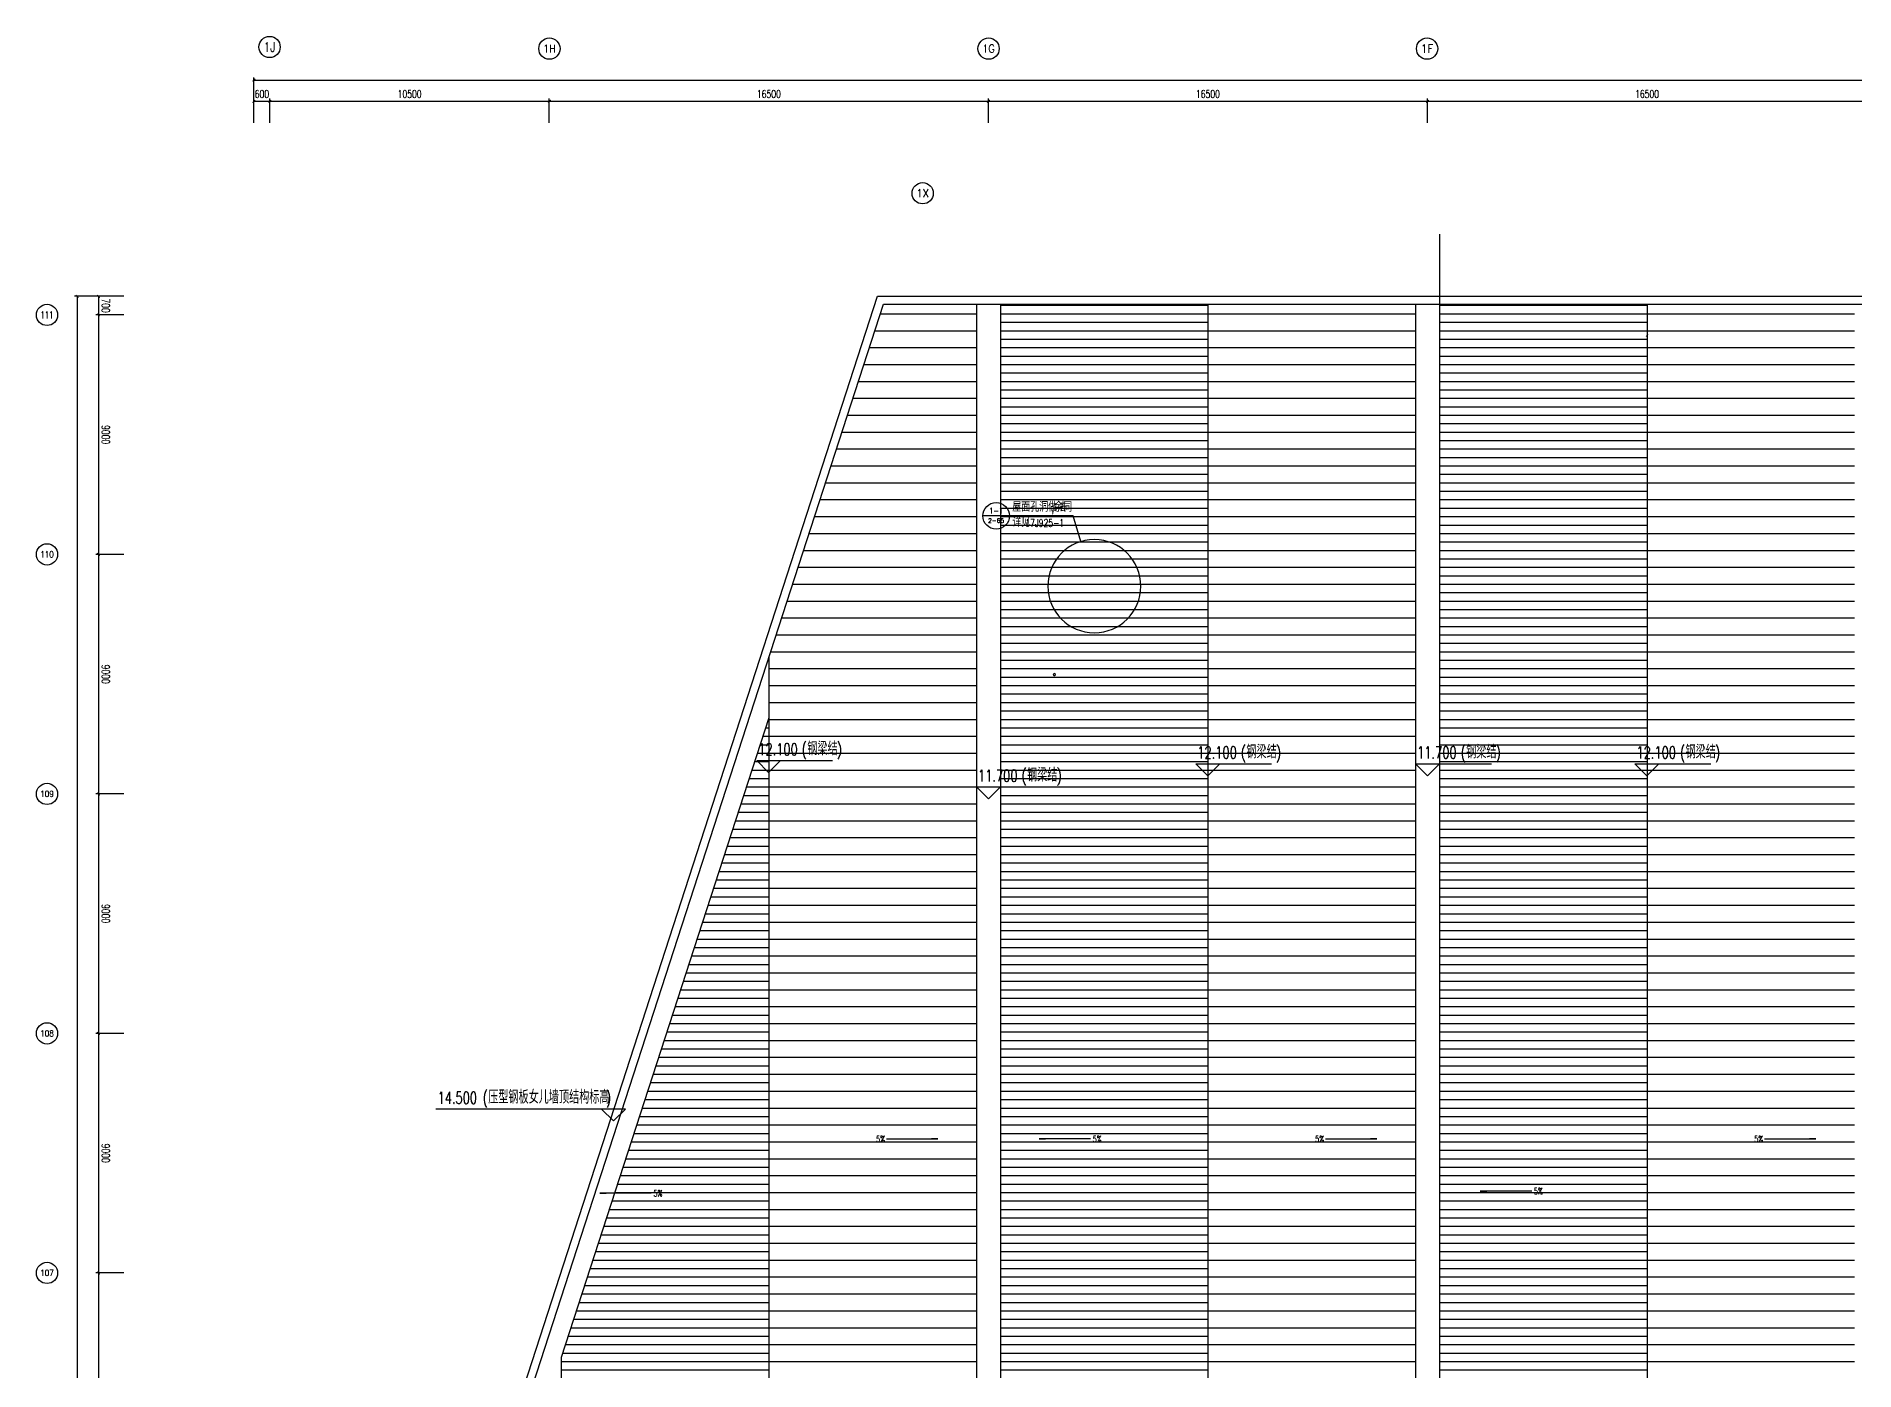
# Model space of a CAD drawing. Extents: x -474411 to 577939, y 0 to 1014176.
# Drawn here: x 237270 to 305596, y 792149 to 842287 of the extents above; entities that cross this region are included whole.
import ezdxf
from ezdxf.enums import TextEntityAlignment as Align

# ---------------------------------------------------------------- set-up
doc = ezdxf.new("R2010")
doc.units = 0
doc.header["$LTSCALE"] = 1000
doc.header["$MEASUREMENT"] = 0
doc.layers.get('Defpoints').update_dxf_attribs({"color": 210})
for name, color, linetype in [('A-AXIS-D', 1, 'Continuous'), ('A-AXIS-DP', 126, 'Continuous'), ('A-AXIS-SYMB', 3, 'Continuous'), ('A-HATCH-2', 251, 'Continuous'), ('A-LIN-V', 9, 'Continuous'), ('A-SFCE', 30, 'Continuous'), ('PUB_TEXT', 7, 'Continuous')]:
    doc.layers.add(name, color=color, linetype=linetype)
doc.styles.add('_TCH_AXIS', font='COMPLEX', dxfattribs={"bigfont": 'GBCBIG'})
doc.styles.add('_TCH_DIM', font='SIMPLEX', dxfattribs={"bigfont": 'GBCBIG'})
doc.styles.add('_TCH_DIM_T3', font='SIMPLEX', dxfattribs={"width": 0.705882, "bigfont": 'GBCBIG'})
doc.styles.add('_TCH_LABEL', font='COMPLEX', dxfattribs={"bigfont": 'GBCBIG'})
doc.dimstyles.new('_TCH_ARCH&&100', dxfattribs={"dimtxt": 297.5, "dimasz": 100, "dimexe": 100, "dimexo": 100, "dimgap": 126.25, "dimtad": 1, "dimdec": 0, "dimzin": 0, "dimdsep": 46, "dimtxsty": '_TCH_DIM_T3', "dimblk": 'ARCHTICK', "dimcen": 0.09, "dimclrt": 7, "dimazin": 2, "dimtfac": 1, "dimtdec": 0, "dimtix": 1, "dimtmove": 2, "dimatfit": 3, "dimfxl": 0, "dimtolj": 1, "dimtzin": 0, "dimarcsym": 0})

# ---------------------------------------------------------------- blocks, each defined once
blk = doc.blocks.new('_ArchTick')
at = {"color": 0, "linetype": 'ByBlock', "const_width": 0.4}
blk.add_lwpolyline([(-0.5, -0.5), (0.5, 0.5)], dxfattribs=at)
blk = doc.blocks.new('*D767')
at = {"layer": 'A-AXIS-D', "color": 0, "lineweight": -2}
for p, q in [((240560, 795820), (239502, 795820)), ((239602, 795820), (239602, 786820)), ((240560, 786820), (239502, 786820))]:
    blk.add_line(p, q, dxfattribs=at)
at = {"layer": 'Defpoints', "color": 0}
for p in [(240660, 795820), (239602, 786820), (240660, 786820)]:
    blk.add_point(p, dxfattribs=at)
at = {"layer": 'A-AXIS-D', "color": 0, "lineweight": -2, "xscale": 100, "yscale": 100, "zscale": 100}
for p, rotation in [((239602, 795820), 90), ((239602, 786820), 270)]:
    blk.add_blockref('_ArchTick', p, dxfattribs=dict(at, rotation=rotation))
at = {"layer": 'A-AXIS-D', "color": 7, "insert": (239877, 791320), "char_height": 297.5, "attachment_point": 5, "rotation": 270, "style": '_TCH_DIM_T3'}
blk.add_mtext('\\A1;9000', dxfattribs=at)
blk = doc.blocks.new('*D768')
at = {"layer": 'A-AXIS-D', "color": 0, "lineweight": -2}
for p, q in [((240560, 804820), (239502, 804820)), ((239602, 804820), (239602, 795820)), ((240560, 795820), (239502, 795820))]:
    blk.add_line(p, q, dxfattribs=at)
at = {"layer": 'Defpoints', "color": 0}
for p in [(240660, 804820), (239602, 795820), (240660, 795820)]:
    blk.add_point(p, dxfattribs=at)
at = {"layer": 'A-AXIS-D', "color": 0, "lineweight": -2, "xscale": 100, "yscale": 100, "zscale": 100}
for p, rotation in [((239602, 804820), 90), ((239602, 795820), 270)]:
    blk.add_blockref('_ArchTick', p, dxfattribs=dict(at, rotation=rotation))
at = {"layer": 'A-AXIS-D', "color": 7, "insert": (239877, 800320), "char_height": 297.5, "attachment_point": 5, "rotation": 270, "style": '_TCH_DIM_T3'}
blk.add_mtext('\\A1;9000', dxfattribs=at)
blk = doc.blocks.new('*D769')
at = {"layer": 'A-AXIS-D', "color": 0, "lineweight": -2}
for p, q in [((240560, 813820), (239502, 813820)), ((239602, 813820), (239602, 804820)), ((240560, 804820), (239502, 804820))]:
    blk.add_line(p, q, dxfattribs=at)
at = {"layer": 'Defpoints', "color": 0}
for p in [(240660, 813820), (239602, 804820), (240660, 804820)]:
    blk.add_point(p, dxfattribs=at)
at = {"layer": 'A-AXIS-D', "color": 0, "lineweight": -2, "xscale": 100, "yscale": 100, "zscale": 100}
for p, rotation in [((239602, 813820), 90), ((239602, 804820), 270)]:
    blk.add_blockref('_ArchTick', p, dxfattribs=dict(at, rotation=rotation))
at = {"layer": 'A-AXIS-D', "color": 7, "insert": (239877, 809320), "char_height": 297.5, "attachment_point": 5, "rotation": 270, "style": '_TCH_DIM_T3'}
blk.add_mtext('\\A1;9000', dxfattribs=at)
blk = doc.blocks.new('*D770')
at = {"layer": 'A-AXIS-D', "color": 0, "lineweight": -2}
for p, q in [((240560, 822820), (239502, 822820)), ((239602, 822820), (239602, 813820)), ((240560, 813820), (239502, 813820))]:
    blk.add_line(p, q, dxfattribs=at)
at = {"layer": 'Defpoints', "color": 0}
for p in [(240660, 822820), (239602, 813820), (240660, 813820)]:
    blk.add_point(p, dxfattribs=at)
at = {"layer": 'A-AXIS-D', "color": 0, "lineweight": -2, "xscale": 100, "yscale": 100, "zscale": 100}
for p, rotation in [((239602, 822820), 90), ((239602, 813820), 270)]:
    blk.add_blockref('_ArchTick', p, dxfattribs=dict(at, rotation=rotation))
at = {"layer": 'A-AXIS-D', "color": 7, "insert": (239877, 818320), "char_height": 297.5, "attachment_point": 5, "rotation": 270, "style": '_TCH_DIM_T3'}
blk.add_mtext('\\A1;9000', dxfattribs=at)
blk = doc.blocks.new('*D744')
at = {"layer": 'A-AXIS-D', "color": 0, "lineweight": -2}
for p, q in [((240560, 831820), (239502, 831820)), ((239602, 831820), (239602, 822820)), ((240560, 822820), (239502, 822820))]:
    blk.add_line(p, q, dxfattribs=at)
at = {"layer": 'Defpoints', "color": 0}
for p in [(240660, 831820), (239602, 822820), (240660, 822820)]:
    blk.add_point(p, dxfattribs=at)
at = {"layer": 'A-AXIS-D', "color": 0, "lineweight": -2, "xscale": 100, "yscale": 100, "zscale": 100}
for p, rotation in [((239602, 831820), 90), ((239602, 822820), 270)]:
    blk.add_blockref('_ArchTick', p, dxfattribs=dict(at, rotation=rotation))
at = {"layer": 'A-AXIS-D', "color": 7, "insert": (239877, 827320), "char_height": 297.5, "attachment_point": 5, "rotation": 270, "style": '_TCH_DIM_T3'}
blk.add_mtext('\\A1;9000', dxfattribs=at)
blk = doc.blocks.new('*D745')
at = {"layer": 'A-AXIS-D', "color": 0, "lineweight": -2}
for p, q in [((240560, 832520), (239502, 832520)), ((239602, 832520), (239602, 831820)), ((240560, 831820), (239502, 831820))]:
    blk.add_line(p, q, dxfattribs=at)
at = {"layer": 'Defpoints', "color": 0}
for p in [(240660, 832520), (239602, 831820), (240660, 831820)]:
    blk.add_point(p, dxfattribs=at)
at = {"layer": 'A-AXIS-D', "color": 0, "lineweight": -2, "xscale": 100, "yscale": 100, "zscale": 100}
for p, rotation in [((239602, 832520), 90), ((239602, 831820), 270)]:
    blk.add_blockref('_ArchTick', p, dxfattribs=dict(at, rotation=rotation))
at = {"layer": 'A-AXIS-D', "color": 7, "insert": (239877, 832170), "char_height": 297.5, "attachment_point": 5, "rotation": 270, "style": '_TCH_DIM_T3'}
blk.add_mtext('\\A1;700', dxfattribs=at)
blk = doc.blocks.new('*D746')
at = {"layer": 'A-AXIS-D', "color": 0, "lineweight": -2}
for p, q in [((245446, 839040), (245446, 839947)), ((245446, 839847), (246046, 839847)), ((246046, 839040), (246046, 839947))]:
    blk.add_line(p, q, dxfattribs=at)
at = {"layer": 'Defpoints', "color": 0}
for p in [(246046, 839847), (245446, 838940), (246046, 838940)]:
    blk.add_point(p, dxfattribs=at)
at = {"layer": 'A-AXIS-D', "color": 0, "lineweight": -2, "xscale": 100, "yscale": 100, "zscale": 100, "rotation": 180}
blk.add_blockref('_ArchTick', (245446, 839847), dxfattribs=at)
at = {"layer": 'A-AXIS-D', "color": 0, "lineweight": -2, "xscale": 100, "yscale": 100, "zscale": 100}
blk.add_blockref('_ArchTick', (246046, 839847), dxfattribs=at)
at = {"layer": 'A-AXIS-D', "color": 7, "insert": (245746, 840122), "char_height": 297.5, "attachment_point": 5, "style": '_TCH_DIM_T3'}
blk.add_mtext('\\A1;600', dxfattribs=at)
blk = doc.blocks.new('*D747')
at = {"layer": 'A-AXIS-D', "color": 0, "lineweight": -2}
for p, q in [((246046, 839040), (246046, 839947)), ((246046, 839847), (256546, 839847)), ((256546, 839040), (256546, 839947))]:
    blk.add_line(p, q, dxfattribs=at)
at = {"layer": 'Defpoints', "color": 0}
for p in [(256546, 839847), (246046, 838940), (256546, 838940)]:
    blk.add_point(p, dxfattribs=at)
at = {"layer": 'A-AXIS-D', "color": 0, "lineweight": -2, "xscale": 100, "yscale": 100, "zscale": 100, "rotation": 180}
blk.add_blockref('_ArchTick', (246046, 839847), dxfattribs=at)
at = {"layer": 'A-AXIS-D', "color": 0, "lineweight": -2, "xscale": 100, "yscale": 100, "zscale": 100}
blk.add_blockref('_ArchTick', (256546, 839847), dxfattribs=at)
at = {"layer": 'A-AXIS-D', "color": 7, "insert": (251296, 840122), "char_height": 297.5, "attachment_point": 5, "style": '_TCH_DIM_T3'}
blk.add_mtext('\\A1;10500', dxfattribs=at)
blk = doc.blocks.new('*D748')
at = {"layer": 'A-AXIS-D', "color": 0, "lineweight": -2}
for p, q in [((256546, 839040), (256546, 839947)), ((256546, 839847), (273046, 839847)), ((273046, 839040), (273046, 839947))]:
    blk.add_line(p, q, dxfattribs=at)
at = {"layer": 'Defpoints', "color": 0}
for p in [(273046, 839847), (256546, 838940), (273046, 838940)]:
    blk.add_point(p, dxfattribs=at)
at = {"layer": 'A-AXIS-D', "color": 0, "lineweight": -2, "xscale": 100, "yscale": 100, "zscale": 100, "rotation": 180}
blk.add_blockref('_ArchTick', (256546, 839847), dxfattribs=at)
at = {"layer": 'A-AXIS-D', "color": 0, "lineweight": -2, "xscale": 100, "yscale": 100, "zscale": 100}
blk.add_blockref('_ArchTick', (273046, 839847), dxfattribs=at)
at = {"layer": 'A-AXIS-D', "color": 7, "insert": (264796, 840122), "char_height": 297.5, "attachment_point": 5, "style": '_TCH_DIM_T3'}
blk.add_mtext('\\A1;16500', dxfattribs=at)
blk = doc.blocks.new('*D749')
at = {"layer": 'A-AXIS-D', "color": 0, "lineweight": -2}
for p, q in [((273046, 839040), (273046, 839947)), ((273046, 839847), (289546, 839847)), ((289546, 839040), (289546, 839947))]:
    blk.add_line(p, q, dxfattribs=at)
at = {"layer": 'Defpoints', "color": 0}
for p in [(289546, 839847), (273046, 838940), (289546, 838940)]:
    blk.add_point(p, dxfattribs=at)
at = {"layer": 'A-AXIS-D', "color": 0, "lineweight": -2, "xscale": 100, "yscale": 100, "zscale": 100, "rotation": 180}
blk.add_blockref('_ArchTick', (273046, 839847), dxfattribs=at)
at = {"layer": 'A-AXIS-D', "color": 0, "lineweight": -2, "xscale": 100, "yscale": 100, "zscale": 100}
blk.add_blockref('_ArchTick', (289546, 839847), dxfattribs=at)
at = {"layer": 'A-AXIS-D', "color": 7, "insert": (281296, 840122), "char_height": 297.5, "attachment_point": 5, "style": '_TCH_DIM_T3'}
blk.add_mtext('\\A1;16500', dxfattribs=at)
blk = doc.blocks.new('*D750')
at = {"layer": 'A-AXIS-D', "color": 0, "lineweight": -2}
for p, q in [((289546, 839040), (289546, 839947)), ((289546, 839847), (306046, 839847)), ((306046, 839040), (306046, 839947))]:
    blk.add_line(p, q, dxfattribs=at)
at = {"layer": 'Defpoints', "color": 0}
for p in [(306046, 839847), (289546, 838940), (306046, 838940)]:
    blk.add_point(p, dxfattribs=at)
at = {"layer": 'A-AXIS-D', "color": 0, "lineweight": -2, "xscale": 100, "yscale": 100, "zscale": 100, "rotation": 180}
blk.add_blockref('_ArchTick', (289546, 839847), dxfattribs=at)
at = {"layer": 'A-AXIS-D', "color": 0, "lineweight": -2, "xscale": 100, "yscale": 100, "zscale": 100}
blk.add_blockref('_ArchTick', (306046, 839847), dxfattribs=at)
at = {"layer": 'A-AXIS-D', "color": 7, "insert": (297796, 840122), "char_height": 297.5, "attachment_point": 5, "style": '_TCH_DIM_T3'}
blk.add_mtext('\\A1;16500', dxfattribs=at)
blk = doc.blocks.new('*D875')
at = {"layer": 'A-AXIS-D', "color": 0, "lineweight": -2}
for p, q in [((245446, 839140), (245446, 840747)), ((245446, 840647), (371946, 840647)), ((371946, 839140), (371946, 840747))]:
    blk.add_line(p, q, dxfattribs=at)
at = {"layer": 'Defpoints', "color": 0}
for p in [(371946, 840647), (245446, 839040), (371946, 839040)]:
    blk.add_point(p, dxfattribs=at)
at = {"layer": 'A-AXIS-D', "color": 0, "lineweight": -2, "xscale": 100, "yscale": 100, "zscale": 100, "rotation": 180}
blk.add_blockref('_ArchTick', (245446, 840647), dxfattribs=at)
at = {"layer": 'A-AXIS-D', "color": 0, "lineweight": -2, "xscale": 100, "yscale": 100, "zscale": 100}
blk.add_blockref('_ArchTick', (371946, 840647), dxfattribs=at)
at = {"layer": 'A-AXIS-D', "color": 7, "insert": (308696, 840922), "char_height": 297.5, "attachment_point": 5, "style": '_TCH_DIM_T3'}
blk.add_mtext('\\A1;126500', dxfattribs=at)
blk = doc.blocks.new('*D878')
at = {"layer": 'A-AXIS-D', "color": 0, "lineweight": -2}
for p, q in [((240460, 832520), (238701.739936, 832520)), ((238801.739936, 832520), (238801.739936, 741120)), ((240460, 741120), (238701.739936, 741120))]:
    blk.add_line(p, q, dxfattribs=at)
at = {"layer": 'Defpoints', "color": 0}
for p in [(240560, 832520), (238801.739936, 741120), (240560, 741120)]:
    blk.add_point(p, dxfattribs=at)
at = {"layer": 'A-AXIS-D', "color": 0, "lineweight": -2, "xscale": 100, "yscale": 100, "zscale": 100}
for p, rotation in [((238801.739936, 832520), 90), ((238801.739936, 741120), 270)]:
    blk.add_blockref('_ArchTick', p, dxfattribs=dict(at, rotation=rotation))
at = {"layer": 'A-AXIS-D', "color": 7, "insert": (239076.739936, 786820), "char_height": 297.5, "attachment_point": 5, "rotation": 270, "style": '_TCH_DIM_T3'}
blk.add_mtext('\\A1;91400', dxfattribs=at)

msp = doc.modelspace()

# ---------------------------------------------------------------- linework, layer by layer
at = {"layer": 'A-AXIS-D', "color": 8}
for centre in [(246032.9, 841887.1), (256550.9, 841826.1), (273050.9, 841826.1), (289530.9, 841826.1), (270575.1, 836392.4), (237670.1, 831821.1), (237670.1, 822821.1), (237670.1, 813821.1), (237670.1, 804821.1), (237670.1, 795821.1)]:
    msp.add_circle(centre, 400, dxfattribs=at)
at = {"layer": 'A-AXIS-DP', "color": 8}
for p, q in [((281295.8, 831490), (281295.8, 830970)), ((281295.8, 831490), (281295.8, 830970)), ((297795.8, 831490), (297795.8, 830970)), ((297795.8, 831490), (297795.8, 830970))]:
    msp.add_line(p, q, dxfattribs=at)
at = {"layer": 'A-AXIS-SYMB', "color": 8}
for p, q in [((273836.1, 824266.7), (272836.1, 824266.7)), ((276226.1, 824266.7), (273836.1, 824266.7)), ((276518.9, 823300.4), (276226.1, 824266.7)), ((264787.4, 814621.6), (264337.4, 815071.6)), ((264337.4, 815071.6), (267187.4, 815071.6)), ((264787.4, 814621.6), (265237.4, 815071.6)), ((281287.4, 814501.6), (280837.4, 814951.6)), ((280837.4, 814951.6), (283687.4, 814951.6)), ((281287.4, 814501.6), (281737.4, 814951.6)), ((289545.8, 814501.6), (289095.8, 814951.6)), ((289095.8, 814951.6), (291945.8, 814951.6)), ((289545.8, 814501.6), (289995.8, 814951.6)), ((297787.4, 814501.6), (297337.4, 814951.6)), ((297337.4, 814951.6), (300187.4, 814951.6)), ((297787.4, 814501.6), (298237.4, 814951.6)), ((273045.8, 813633.5), (272595.8, 814083.5)), ((272595.8, 814083.5), (275445.8, 814083.5)), ((273045.8, 813633.5), (273495.8, 814083.5)), ((259410, 801980), (252280, 801980)), ((258960, 801530), (258510, 801980)), ((258960, 801530), (259410, 801980)), ((269211.6, 800852.9), (271141.6, 800852.9)), ((271141.6, 800852.9), (270901.6, 800852.9)), ((276880, 800852.9), (274950, 800852.9)), ((274950, 800852.9), (275190, 800852.9)), ((285711.6, 800852.9), (287641.6, 800852.9)), ((287641.6, 800852.9), (287401.6, 800852.9)), ((302211.6, 800852.9), (304141.6, 800852.9)), ((304141.6, 800852.9), (303901.6, 800852.9)), ((260376.5, 798814.7), (258446.5, 798814.7)), ((258446.5, 798814.7), (258686.5, 798814.7)), ((293460, 798892.9), (291530, 798892.9)), ((291530, 798892.9), (291770, 798892.9))]:
    msp.add_line(p, q, dxfattribs=at)
msp.add_circle((273336.1, 824266.7), 500, dxfattribs=at)
for centre, radius, start, end in [((277026.1, 821626.7), 1748.9, 0, 180), ((277026.1, 821626.7), 1748.9, 180, 0), ((275524.1, 818304.7), 40, 174.590994, 354.590994), ((275524.1, 818304.7), 40, 354.590994, 174.590994)]:
    msp.add_arc(centre, radius, start, end, dxfattribs=at)
at = {"layer": 'A-HATCH-2', "color": 8, "linetype": 'Continuous'}
for p, q in [((272595.8, 831850), (268981.9, 831850)), ((281295.8, 832167.5), (273495.8, 832167.5)), ((281295.8, 831850), (273495.8, 831850)), ((281295.8, 831532.5), (273495.8, 831532.5)), ((289095.8, 831850), (281295.8, 831850)), ((297795.8, 832167.5), (289995.8, 832167.5)), ((297795.8, 831850), (289995.8, 831850)), ((297795.8, 831532.5), (289995.8, 831532.5)), ((305595.8, 831850), (297795.8, 831850)), ((272595.8, 831215), (268775.9, 831215)), ((281295.8, 831215), (273495.8, 831215)), ((281295.8, 830897.5), (273495.8, 830897.5)), ((289095.8, 831215), (281295.8, 831215)), ((297795.8, 831215), (289995.8, 831215)), ((297795.8, 830897.5), (289995.8, 830897.5)), ((305595.8, 831215), (297795.8, 831215)), ((272595.8, 830580), (268569.8, 830580)), ((281295.8, 830580), (273495.8, 830580)), ((281295.7, 830262.5), (273495.8, 830262.5)), ((289095.8, 830580), (281295.8, 830580)), ((297795.8, 830580), (289995.8, 830580)), ((297795.7, 830262.5), (289995.8, 830262.5)), ((305595.8, 830580), (297795.8, 830580)), ((272595.8, 829945), (268363.8, 829945)), ((281295.5, 829945), (273495.8, 829945)), ((281295.3, 829627.5), (273495.8, 829627.5)), ((289095.8, 829945), (281296.1, 829945)), ((297795.5, 829945), (289995.8, 829945)), ((297795.3, 829627.5), (289995.8, 829627.5)), ((305595.8, 829945), (297796.1, 829945)), ((272595.8, 829310), (268157.8, 829310)), ((281295.1, 829310), (273495.8, 829310)), ((281294.9, 828992.5), (273495.8, 828992.5)), ((289095.8, 829310), (281296.5, 829310)), ((297795.1, 829310), (289995.8, 829310)), ((297794.9, 828992.5), (289995.8, 828992.5)), ((305595.8, 829310), (297796.5, 829310)), ((272595.8, 828675), (267951.7, 828675)), ((281294.7, 828675), (273495.8, 828675)), ((281294.5, 828357.5), (273495.8, 828357.5)), ((289095.8, 828675), (281297, 828675)), ((297794.7, 828675), (289995.8, 828675)), ((297794.5, 828357.5), (289995.8, 828357.5)), ((305595.8, 828675), (297797, 828675)), ((272595.8, 828040), (267745.7, 828040)), ((281294.3, 828040), (273495.8, 828040)), ((281294, 827722.5), (273495.8, 827722.5)), ((289095.8, 828040), (281297.4, 828040)), ((297794.3, 828040), (289995.8, 828040)), ((297794, 827722.5), (289995.8, 827722.5)), ((305595.8, 828040), (297797.4, 828040)), ((272595.8, 826770), (267333.6, 826770)), ((272595.8, 827405), (267539.7, 827405)), ((281293.8, 827405), (273495.8, 827405)), ((281293.6, 827087.5), (273495.8, 827087.5)), ((281293.4, 826770), (273495.8, 826770)), ((289095.8, 827405), (281297.8, 827405)), ((289095.8, 826770), (281298.2, 826770)), ((297793.8, 827405), (289995.8, 827405)), ((297793.6, 827087.5), (289995.8, 827087.5)), ((297793.4, 826770), (289995.8, 826770)), ((305595.8, 827405), (297797.8, 827405)), ((305595.8, 826770), (297798.2, 826770)), ((272595.8, 826135), (267127.6, 826135)), ((281293.2, 826452.5), (273495.8, 826452.5)), ((281293, 826135), (273495.8, 826135)), ((289095.8, 826135), (281298.6, 826135)), ((297793.2, 826452.5), (289995.8, 826452.5)), ((297793, 826135), (289995.8, 826135)), ((305595.8, 826135), (297798.6, 826135)), ((272595.8, 825500), (266921.6, 825500)), ((281292.8, 825817.5), (273495.8, 825817.5)), ((281292.6, 825500), (273495.8, 825500)), ((289095.8, 825500), (281299, 825500)), ((297792.8, 825817.5), (289995.8, 825817.5)), ((297792.6, 825500), (289995.8, 825500)), ((305595.8, 825500), (297799, 825500)), ((272595.8, 824865), (266715.5, 824865)), ((281292.4, 825182.5), (273495.8, 825182.5)), ((281292.2, 824865), (273495.8, 824865)), ((289095.8, 824865), (281299.4, 824865)), ((297792.4, 825182.5), (289995.8, 825182.5)), ((297792.2, 824865), (289995.8, 824865)), ((305595.8, 824865), (297799.4, 824865)), ((272595.8, 824230), (266509.5, 824230)), ((281292, 824547.5), (273495.8, 824547.5)), ((281291.8, 824230), (273495.8, 824230)), ((289095.8, 824230), (281299.9, 824230)), ((297792, 824547.5), (289995.8, 824547.5)), ((297791.8, 824230), (289995.8, 824230)), ((305595.8, 824230), (297799.9, 824230)), ((272595.8, 823595), (266303.5, 823595)), ((281291.6, 823912.5), (273495.8, 823912.5)), ((281291.4, 823595), (273495.8, 823595)), ((289095.8, 823595), (281300.3, 823595)), ((297791.6, 823912.5), (289995.8, 823912.5)), ((297791.4, 823595), (289995.8, 823595)), ((305595.8, 823595), (297800.3, 823595)), ((272595.8, 822960), (266097.4, 822960)), ((281291.1, 823277.5), (273495.8, 823277.5)), ((281290.9, 822960), (273495.8, 822960)), ((281290.7, 822642.5), (273495.8, 822642.5)), ((289095.8, 822960), (281300.7, 822960)), ((297791.1, 823277.5), (289995.8, 823277.5)), ((297790.9, 822960), (289995.8, 822960)), ((297790.7, 822642.5), (289995.8, 822642.5)), ((305595.8, 822960), (297800.7, 822960)), ((272595.8, 822325), (265891.4, 822325)), ((281290.5, 822325), (273495.8, 822325)), ((281290.3, 822007.5), (273495.8, 822007.5)), ((289095.8, 822325), (281301.1, 822325)), ((297790.5, 822325), (289995.8, 822325)), ((297790.3, 822007.5), (289995.8, 822007.5)), ((305595.8, 822325), (297801.1, 822325)), ((272595.8, 821690), (265685.4, 821690)), ((281290.1, 821690), (273495.8, 821690)), ((281289.9, 821372.5), (273495.8, 821372.5)), ((289095.8, 821690), (281301.5, 821690)), ((297790.1, 821690), (289995.8, 821690)), ((297789.9, 821372.5), (289995.8, 821372.5)), ((305595.8, 821690), (297801.5, 821690)), ((272595.8, 821055), (265479.3, 821055)), ((281289.7, 821055), (273495.8, 821055)), ((281289.5, 820737.5), (273495.8, 820737.5)), ((289095.8, 821055), (281301.9, 821055)), ((297789.7, 821055), (289995.8, 821055)), ((297789.5, 820737.5), (289995.8, 820737.5)), ((305595.8, 821055), (297801.9, 821055)), ((272595.8, 820420), (265273.3, 820420)), ((281289.3, 820420), (273495.8, 820420)), ((281289.1, 820102.5), (273495.8, 820102.5)), ((289095.8, 820420), (281302.3, 820420)), ((297789.3, 820420), (289995.8, 820420)), ((297789.1, 820102.5), (289995.8, 820102.5)), ((305595.8, 820420), (297802.3, 820420)), ((272595.8, 819785), (265067.3, 819785)), ((281288.9, 819785), (273495.8, 819785)), ((281288.7, 819467.5), (273495.8, 819467.5)), ((289095.8, 819785), (281302.8, 819785)), ((297788.9, 819785), (289995.8, 819785)), ((297788.7, 819467.5), (289995.8, 819467.5)), ((305595.8, 819785), (297802.8, 819785)), ((272595.8, 819150), (264861.2, 819150)), ((281288.5, 819150), (273495.8, 819150)), ((281288.3, 818832.5), (273495.8, 818832.5)), ((289095.8, 819150), (281303.2, 819150)), ((297788.5, 819150), (289995.8, 819150)), ((297788.3, 818832.5), (289995.8, 818832.5)), ((305595.8, 819150), (297803.2, 819150)), ((272595.8, 818515), (264796.1, 818515)), ((272595.8, 817880), (264796.6, 817880)), ((281288, 818515), (273495.8, 818515)), ((281287.8, 818197.5), (273495.8, 818197.5)), ((281287.6, 817880), (273495.8, 817880)), ((289095.8, 818515), (281303.6, 818515)), ((289095.8, 817880), (281304, 817880)), ((297788, 818515), (289995.8, 818515)), ((297787.8, 818197.5), (289995.8, 818197.5)), ((297787.6, 817880), (289995.8, 817880)), ((305595.8, 818515), (297803.6, 818515)), ((305595.8, 817880), (297804, 817880)), ((272595.8, 817245), (264797.1, 817245)), ((281287.4, 817562.5), (273495.8, 817562.5)), ((281287.2, 817245), (273495.8, 817245)), ((289095.8, 817245), (281304.4, 817245)), ((297787.4, 817562.5), (289995.8, 817562.5)), ((297787.2, 817245), (289995.8, 817245)), ((305595.8, 817245), (297804.4, 817245)), ((272595.8, 816610), (264797.6, 816610)), ((281287, 816927.5), (273495.8, 816927.5)), ((281286.8, 816610), (273495.8, 816610)), ((289095.8, 816610), (281304.8, 816610)), ((297787, 816927.5), (289995.8, 816927.5)), ((297786.8, 816610), (289995.8, 816610)), ((305595.8, 816610), (297804.8, 816610)), ((264786.4, 815975), (264567, 815975)), ((264786.6, 816292.5), (264670, 816292.5)), ((272595.8, 815975), (264798.1, 815975)), ((281286.6, 816292.5), (273495.8, 816292.5)), ((281286.4, 815975), (273495.8, 815975)), ((289095.8, 815975), (281305.2, 815975)), ((297786.6, 816292.5), (289995.8, 816292.5)), ((297786.4, 815975), (289995.8, 815975)), ((305595.8, 815975), (297805.2, 815975)), ((264786, 815340), (264361, 815340)), ((264786.2, 815657.5), (264464, 815657.5)), ((272595.8, 815340), (264798.5, 815340)), ((281286.2, 815657.5), (273495.8, 815657.5)), ((281286, 815340), (273495.8, 815340)), ((289095.8, 815340), (281305.7, 815340)), ((297786.2, 815657.5), (289995.8, 815657.5)), ((297786, 815340), (289995.8, 815340)), ((305595.8, 815340), (297805.7, 815340)), ((264785.6, 814705), (264154.9, 814705)), ((264785.8, 815022.5), (264257.9, 815022.5)), ((272595.8, 814705), (264799, 814705)), ((281285.8, 815022.5), (273495.8, 815022.5)), ((281285.6, 814705), (273495.8, 814705)), ((289095.8, 814705), (281306.1, 814705)), ((297785.8, 815022.5), (289995.8, 815022.5)), ((297785.6, 814705), (289995.8, 814705)), ((305595.8, 814705), (297806.1, 814705)), ((264785.1, 814070), (263948.9, 814070)), ((264785.4, 814387.5), (264051.9, 814387.5)), ((272595.8, 814070), (264799.5, 814070)), ((281285.4, 814387.5), (273495.8, 814387.5)), ((281285.1, 814070), (273495.8, 814070)), ((289095.8, 814070), (281306.5, 814070)), ((297785.4, 814387.5), (289995.8, 814387.5)), ((297785.1, 814070), (289995.8, 814070)), ((305595.8, 814070), (297806.5, 814070)), ((264784.5, 813117.5), (263639.8, 813117.5)), ((264784.7, 813435), (263742.9, 813435)), ((264784.9, 813752.5), (263845.9, 813752.5)), ((272595.8, 813435), (264800, 813435)), ((281284.9, 813752.5), (273495.8, 813752.5)), ((281284.7, 813435), (273495.8, 813435)), ((281284.5, 813117.5), (273495.8, 813117.5)), ((289095.8, 813435), (281306.9, 813435)), ((297784.9, 813752.5), (289995.8, 813752.5)), ((297784.7, 813435), (289995.8, 813435)), ((297784.5, 813117.5), (289995.8, 813117.5)), ((305595.8, 813435), (297806.9, 813435)), ((264784.1, 812482.5), (263433.8, 812482.5)), ((264784.3, 812800), (263536.8, 812800)), ((272595.8, 812800), (264800.5, 812800)), ((281284.3, 812800), (273495.8, 812800)), ((281284.1, 812482.5), (273495.8, 812482.5)), ((289095.8, 812800), (281307.3, 812800)), ((297784.3, 812800), (289995.8, 812800)), ((297784.1, 812482.5), (289995.8, 812482.5)), ((305595.8, 812800), (297807.3, 812800)), ((264783.7, 811847.5), (263227.8, 811847.5)), ((264783.9, 812165), (263330.8, 812165)), ((272595.8, 812165), (264800.9, 812165)), ((281283.9, 812165), (273495.8, 812165)), ((281283.7, 811847.5), (273495.8, 811847.5)), ((289095.8, 812165), (281307.7, 812165)), ((297783.9, 812165), (289995.8, 812165)), ((297783.7, 811847.5), (289995.8, 811847.5)), ((305595.8, 812165), (297807.7, 812165)), ((264783.3, 811212.5), (263021.7, 811212.5)), ((264783.5, 811530), (263124.8, 811530)), ((272595.8, 811530), (264801.4, 811530)), ((281283.5, 811530), (273495.8, 811530)), ((281283.3, 811212.5), (273495.8, 811212.5)), ((289095.8, 811530), (281308.1, 811530)), ((297783.5, 811530), (289995.8, 811530)), ((297783.3, 811212.5), (289995.8, 811212.5)), ((305595.8, 811530), (297808.1, 811530)), ((264782.9, 810577.5), (262815.7, 810577.5)), ((264783.1, 810895), (262918.7, 810895)), ((272595.8, 810895), (264801.9, 810895)), ((281283.1, 810895), (273495.8, 810895)), ((281282.9, 810577.5), (273495.8, 810577.5)), ((289095.8, 810895), (281308.6, 810895)), ((297783.1, 810895), (289995.8, 810895)), ((297782.9, 810577.5), (289995.8, 810577.5)), ((305595.8, 810895), (297808.6, 810895)), ((264782.5, 809942.5), (262609.7, 809942.5)), ((264782.7, 810260), (262712.7, 810260)), ((272595.8, 810260), (264802.4, 810260)), ((281282.7, 810260), (273495.8, 810260)), ((281282.5, 809942.5), (273495.8, 809942.5)), ((289095.8, 810260), (281309, 810260)), ((297782.7, 810260), (289995.8, 810260)), ((297782.5, 809942.5), (289995.8, 809942.5)), ((305595.8, 810260), (297809, 810260)), ((264781.8, 808990), (262300.6, 808990)), ((264782, 809307.5), (262403.6, 809307.5)), ((264782.2, 809625), (262506.7, 809625)), ((272595.8, 809625), (264802.9, 809625)), ((272595.8, 808990), (264803.3, 808990)), ((281282.2, 809625), (273495.8, 809625)), ((281282, 809307.5), (273495.8, 809307.5)), ((281281.8, 808990), (273495.8, 808990)), ((289095.8, 809625), (281309.4, 809625)), ((289095.8, 808990), (281309.8, 808990)), ((297782.2, 809625), (289995.8, 809625)), ((297782, 809307.5), (289995.8, 809307.5)), ((297781.8, 808990), (289995.8, 808990)), ((305595.8, 809625), (297809.4, 809625)), ((305595.8, 808990), (297809.8, 808990)), ((264781.4, 808355), (262094.6, 808355)), ((264781.6, 808672.5), (262197.6, 808672.5)), ((272595.8, 808355), (264803.8, 808355)), ((281281.6, 808672.5), (273495.8, 808672.5)), ((281281.4, 808355), (273495.8, 808355)), ((289095.8, 808355), (281310.2, 808355)), ((297781.6, 808672.5), (289995.8, 808672.5)), ((297781.4, 808355), (289995.8, 808355)), ((305595.8, 808355), (297810.2, 808355)), ((264781, 807720), (261888.6, 807720)), ((264781.2, 808037.5), (261991.6, 808037.5)), ((272595.8, 807720), (264804.3, 807720)), ((281281.2, 808037.5), (273495.8, 808037.5)), ((281281, 807720), (273495.8, 807720)), ((289095.8, 807720), (281310.6, 807720)), ((297781.2, 808037.5), (289995.8, 808037.5)), ((297781, 807720), (289995.8, 807720)), ((305595.8, 807720), (297810.6, 807720)), ((264780.6, 807085), (261682.5, 807085)), ((264780.8, 807402.5), (261785.5, 807402.5)), ((272595.8, 807085), (264804.8, 807085)), ((281280.8, 807402.5), (273495.8, 807402.5)), ((281280.6, 807085), (273495.8, 807085)), ((289095.8, 807085), (281311, 807085)), ((297780.8, 807402.5), (289995.8, 807402.5)), ((297780.6, 807085), (289995.8, 807085)), ((305595.8, 807085), (297811, 807085)), ((264780.2, 806450), (261476.5, 806450)), ((264780.4, 806767.5), (261579.5, 806767.5)), ((272595.8, 806450), (264805.3, 806450)), ((281280.4, 806767.5), (273495.8, 806767.5)), ((281280.2, 806450), (273495.8, 806450)), ((289095.8, 806450), (281311.5, 806450)), ((297780.4, 806767.5), (289995.8, 806767.5)), ((297780.2, 806450), (289995.8, 806450)), ((305595.8, 806450), (297811.5, 806450)), ((264779.8, 805815), (261270.5, 805815)), ((264780, 806132.5), (261373.5, 806132.5)), ((272595.8, 805815), (264805.7, 805815)), ((281280, 806132.5), (273495.8, 806132.5)), ((281279.8, 805815), (273495.8, 805815)), ((289095.8, 805815), (281311.9, 805815)), ((297780, 806132.5), (289995.8, 806132.5)), ((297779.8, 805815), (289995.8, 805815)), ((305595.8, 805815), (297811.9, 805815)), ((264779.3, 805180), (261064.4, 805180)), ((264779.6, 805497.5), (261167.4, 805497.5)), ((272595.8, 805180), (264806.2, 805180)), ((281279.6, 805497.5), (273495.8, 805497.5)), ((281279.3, 805180), (273495.8, 805180)), ((289095.8, 805180), (281312.3, 805180)), ((297779.6, 805497.5), (289995.8, 805497.5)), ((297779.3, 805180), (289995.8, 805180)), ((305595.8, 805180), (297812.3, 805180)), ((264778.7, 804227.5), (260755.4, 804227.5)), ((264778.9, 804545), (260858.4, 804545)), ((264779.1, 804862.5), (260961.4, 804862.5)), ((272595.8, 804545), (264806.7, 804545)), ((281279.1, 804862.5), (273495.8, 804862.5)), ((281278.9, 804545), (273495.8, 804545)), ((281278.7, 804227.5), (273495.8, 804227.5)), ((289095.8, 804545), (281312.7, 804545)), ((297779.1, 804862.5), (289995.8, 804862.5)), ((297778.9, 804545), (289995.8, 804545)), ((297778.7, 804227.5), (289995.8, 804227.5)), ((305595.8, 804545), (297812.7, 804545)), ((264778.3, 803592.5), (260549.3, 803592.5)), ((264778.5, 803910), (260652.4, 803910)), ((272595.8, 803910), (264807.2, 803910)), ((281278.5, 803910), (273495.8, 803910)), ((281278.3, 803592.5), (273495.8, 803592.5)), ((289095.8, 803910), (281313.1, 803910)), ((297778.5, 803910), (289995.8, 803910)), ((297778.3, 803592.5), (289995.8, 803592.5)), ((305595.8, 803910), (297813.1, 803910)), ((264777.9, 802957.5), (260343.3, 802957.5)), ((264778.1, 803275), (260446.3, 803275)), ((272595.8, 803275), (264807.7, 803275)), ((281278.1, 803275), (273495.8, 803275)), ((281277.9, 802957.5), (273495.8, 802957.5)), ((289095.8, 803275), (281313.5, 803275)), ((297778.1, 803275), (289995.8, 803275)), ((297777.9, 802957.5), (289995.8, 802957.5)), ((305595.8, 803275), (297813.5, 803275)), ((264777.5, 802322.5), (260137.3, 802322.5)), ((264777.7, 802640), (260240.3, 802640)), ((272595.8, 802640), (264808.1, 802640)), ((281277.7, 802640), (273495.8, 802640)), ((281277.5, 802322.5), (273495.8, 802322.5)), ((289095.8, 802640), (281313.9, 802640)), ((297777.7, 802640), (289995.8, 802640)), ((297777.5, 802322.5), (289995.8, 802322.5)), ((305595.8, 802640), (297813.9, 802640)), ((264777.1, 801687.5), (259931.2, 801687.5)), ((264777.3, 802005), (260034.3, 802005)), ((272595.8, 802005), (264808.6, 802005)), ((281277.3, 802005), (273495.8, 802005)), ((281277.1, 801687.5), (273495.8, 801687.5)), ((289095.8, 802005), (281314.4, 802005)), ((297777.3, 802005), (289995.8, 802005)), ((297777.1, 801687.5), (289995.8, 801687.5)), ((305595.8, 802005), (297814.4, 802005)), ((264776.7, 801052.5), (259725.2, 801052.5)), ((264776.9, 801370), (259828.2, 801370)), ((272595.8, 801370), (264809.1, 801370)), ((281276.9, 801370), (273495.8, 801370)), ((281276.7, 801052.5), (273495.8, 801052.5)), ((289095.8, 801370), (281314.8, 801370)), ((297776.9, 801370), (289995.8, 801370)), ((297776.7, 801052.5), (289995.8, 801052.5)), ((305595.8, 801370), (297814.8, 801370)), ((264776, 800100), (259416.2, 800100)), ((264776.2, 800417.5), (259519.2, 800417.5)), ((264776.4, 800735), (259622.2, 800735)), ((272595.8, 800735), (264809.6, 800735)), ((272595.8, 800100), (264810.1, 800100)), ((281276.4, 800735), (273495.8, 800735)), ((281276.2, 800417.5), (273495.8, 800417.5)), ((281276, 800100), (273495.8, 800100)), ((289095.8, 800735), (281315.2, 800735)), ((289095.8, 800100), (281315.6, 800100)), ((297776.4, 800735), (289995.8, 800735)), ((297776.2, 800417.5), (289995.8, 800417.5)), ((297776, 800100), (289995.8, 800100)), ((305595.8, 800735), (297815.2, 800735)), ((305595.8, 800100), (297815.6, 800100)), ((264775.6, 799465), (259210.1, 799465)), ((264775.8, 799782.5), (259313.1, 799782.5)), ((272595.8, 799465), (264810.5, 799465)), ((281275.8, 799782.5), (273495.8, 799782.5)), ((281275.6, 799465), (273495.8, 799465)), ((289095.8, 799465), (281316, 799465)), ((297775.8, 799782.5), (289995.8, 799782.5)), ((297775.6, 799465), (289995.8, 799465)), ((305595.8, 799465), (297816, 799465)), ((264775.2, 798830), (259004.1, 798830)), ((264775.4, 799147.5), (259107.1, 799147.5)), ((272595.8, 798830), (264811, 798830)), ((281275.4, 799147.5), (273495.8, 799147.5)), ((281275.2, 798830), (273495.8, 798830)), ((289095.8, 798830), (281316.4, 798830)), ((297775.4, 799147.5), (289995.8, 799147.5)), ((297775.2, 798830), (289995.8, 798830)), ((305595.8, 798830), (297816.4, 798830)), ((264774.8, 798195), (258798.1, 798195)), ((264775, 798512.5), (258901.1, 798512.5)), ((272595.8, 798195), (264811.5, 798195)), ((281275, 798512.5), (273495.8, 798512.5)), ((281274.8, 798195), (273495.8, 798195)), ((289095.8, 798195), (281316.8, 798195)), ((297775, 798512.5), (289995.8, 798512.5)), ((297774.8, 798195), (289995.8, 798195)), ((305595.8, 798195), (297816.8, 798195)), ((264774.4, 797560), (258592, 797560)), ((264774.6, 797877.5), (258695, 797877.5)), ((272595.8, 797560), (264812, 797560)), ((281274.6, 797877.5), (273495.8, 797877.5)), ((281274.4, 797560), (273495.8, 797560)), ((289095.8, 797560), (281317.3, 797560)), ((297774.6, 797877.5), (289995.8, 797877.5)), ((297774.4, 797560), (289995.8, 797560)), ((305595.8, 797560), (297817.3, 797560)), ((264774, 796925), (258386, 796925)), ((264774.2, 797242.5), (258489, 797242.5)), ((272595.8, 796925), (264812.5, 796925)), ((281274.2, 797242.5), (273495.8, 797242.5)), ((281274, 796925), (273495.8, 796925)), ((289095.8, 796925), (281317.7, 796925)), ((297774.2, 797242.5), (289995.8, 797242.5)), ((297774, 796925), (289995.8, 796925)), ((305595.8, 796925), (297817.7, 796925)), ((264773.5, 796290), (258180, 796290)), ((264773.8, 796607.5), (258283, 796607.5)), ((272595.8, 796290), (264812.9, 796290)), ((281273.8, 796607.5), (273495.8, 796607.5)), ((281273.5, 796290), (273495.8, 796290)), ((289095.8, 796290), (281318.1, 796290)), ((297773.8, 796607.5), (289995.8, 796607.5)), ((297773.5, 796290), (289995.8, 796290)), ((305595.8, 796290), (297818.1, 796290)), ((264772.9, 795337.5), (257870.9, 795337.5)), ((264773.1, 795655), (257973.9, 795655)), ((264773.3, 795972.5), (258076.9, 795972.5)), ((272595.8, 795655), (264813.4, 795655)), ((281273.3, 795972.5), (273495.8, 795972.5)), ((281273.1, 795655), (273495.8, 795655)), ((281272.9, 795337.5), (273495.8, 795337.5)), ((289095.8, 795655), (281318.5, 795655)), ((297773.3, 795972.5), (289995.8, 795972.5)), ((297773.1, 795655), (289995.8, 795655)), ((297772.9, 795337.5), (289995.8, 795337.5)), ((305595.8, 795655), (297818.5, 795655)), ((264772.5, 794702.5), (257664.9, 794702.5)), ((264772.7, 795020), (257767.9, 795020)), ((272595.8, 795020), (264813.9, 795020)), ((281272.7, 795020), (273495.8, 795020)), ((281272.5, 794702.5), (273495.8, 794702.5)), ((289095.8, 795020), (281318.9, 795020)), ((297772.7, 795020), (289995.8, 795020)), ((297772.5, 794702.5), (289995.8, 794702.5)), ((305595.8, 795020), (297818.9, 795020)), ((264772.1, 794067.5), (257458.8, 794067.5)), ((264772.3, 794385), (257561.9, 794385)), ((272595.8, 794385), (264814.4, 794385)), ((281272.3, 794385), (273495.8, 794385)), ((281272.1, 794067.5), (273495.8, 794067.5)), ((289095.8, 794385), (281319.3, 794385)), ((297772.3, 794385), (289995.8, 794385)), ((297772.1, 794067.5), (289995.8, 794067.5)), ((305595.8, 794385), (297819.3, 794385)), ((264771.7, 793432.5), (257252.8, 793432.5)), ((264771.9, 793750), (257355.8, 793750)), ((272595.8, 793750), (264814.9, 793750)), ((281271.9, 793750), (273495.8, 793750)), ((281271.7, 793432.5), (273495.8, 793432.5)), ((289095.8, 793750), (281319.7, 793750)), ((297771.9, 793750), (289995.8, 793750)), ((297771.7, 793432.5), (289995.8, 793432.5)), ((305595.8, 793750), (297819.7, 793750)), ((264771.3, 792797.5), (257046.8, 792797.5)), ((264771.5, 793115), (257149.8, 793115)), ((272595.8, 793115), (264815.3, 793115)), ((281271.5, 793115), (273495.8, 793115)), ((281271.3, 792797.5), (273495.8, 792797.5)), ((289095.8, 793115), (281320.2, 793115)), ((297771.5, 793115), (289995.8, 793115)), ((297771.3, 792797.5), (289995.8, 792797.5)), ((305595.8, 793115), (297820.2, 793115)), ((264771.1, 792480), (256995.8, 792480)), ((264770.9, 792162.5), (256995.8, 792162.5)), ((272595.8, 792480), (264815.8, 792480)), ((281271.1, 792480), (273495.8, 792480)), ((281270.9, 792162.5), (273495.8, 792162.5)), ((289095.8, 792480), (281320.6, 792480)), ((297771.1, 792480), (289995.8, 792480)), ((297770.9, 792162.5), (289995.8, 792162.5)), ((305595.8, 792480), (297820.6, 792480))]:
    msp.add_line(p, q, dxfattribs=at)
at = {"layer": 'A-LIN-V', "color": 8}
for p, q in [((289995.8, 834858.4), (289995.8, 744058.4)), ((272595.8, 832220), (272595.8, 741420)), ((273495.8, 832220), (273495.8, 741420)), ((289095.8, 832220), (289095.8, 741420)), ((264795.8, 816680.2), (256995.8, 792640.4)), ((256995.8, 792640.4), (256995.8, 741420))]:
    msp.add_line(p, q, dxfattribs=at)
at = {"layer": 'A-SFCE', "color": 8}
for p, q in [((245445.8, 760283.3), (268883.9, 832520)), ((245751.5, 760253.2), (269102, 832220)), ((268883.9, 832520), (355945.8, 832520)), ((269102, 832220), (355945.8, 832220)), ((281295.8, 832220), (281295.8, 741420)), ((297795.8, 832220), (297795.8, 741420)), ((264795.8, 818948.4), (264795.8, 741420))]:
    msp.add_line(p, q, dxfattribs=at)

# ---------------------------------------------------------------- block references
at = {"layer": 'A-AXIS-DP', "color": 8, "xscale": 80, "yscale": 80, "zscale": 80, "rotation": 180}
msp.add_blockref('_ArchTick', (297795.8, 831050), dxfattribs=at)

# ---------------------------------------------------------------- texts
at = {"layer": 'PUB_TEXT', "color": 8}
for s, height, style, p, p2 in [('1J', 351.87, '_TCH_AXIS', (245815.1, 841711.2), (246250.7, 841711.2)), ('1H', 288.12, '_TCH_AXIS', (256310.8, 841682.1), (256791, 841682.1)), ('1G', 300.65, '_TCH_AXIS', (272814.7, 841675.8), (273287.1, 841675.8)), ('1F', 314.07, '_TCH_AXIS', (289299.1, 841669.1), (289762.7, 841669.1)), ('1X', 300.65, '_TCH_AXIS', (270338.9, 836242.1), (270811.4, 836242.1)), ('111', 265.5, '_TCH_AXIS', (237423.6, 831688.4), (237916.6, 831688.4)), ('2-65', 159.12, '_TCH_LABEL', (273033, 824012.1), (273639.1, 824012.1)), ('1-1', 215.93, '_TCH_LABEL', (273079, 824351.8), (273593.1, 824351.8)), ('110', 241.21, '_TCH_AXIS', (237417.4, 822700.5), (237922.8, 822700.5)), ('109', 220.59, '_TCH_AXIS', (237412.7, 813710.8), (237927.5, 813710.8)), ('108', 220.59, '_TCH_AXIS', (237412.7, 804710.8), (237927.5, 804710.8)), ('107', 220.59, '_TCH_AXIS', (237412.7, 795710.8), (237927.5, 795710.8))]:
    msp.add_text(s, height=height, dxfattribs=dict(at, style=style)).set_placement(p, p2, align=Align.FIT)
at = {"layer": 'PUB_TEXT', "color": 8, "style": '_TCH_DIM'}
for s, height, p in [('屋面孔洞做法', 337.59, (273941.1, 824428.3)), ('余同', 337.59, (275515.5, 824428.3)), ('详见', 337.59, (273941.1, 823852.6)), ('钢梁结', 506.38, (266241.6, 815271.6)), ('钢梁结', 506.38, (282741.6, 815151.6)), ('钢梁结', 506.38, (291000, 815151.6)), ('钢梁结', 506.38, (299241.6, 815151.6)), ('钢梁结', 506.38, (274500, 814283.5)), ('压型钢板女儿墙顶结构标高', 506.383, (254250, 802180))]:
    msp.add_text(s, height=height, dxfattribs=at).set_placement(p)
at = {"layer": 'PUB_TEXT', "color": 8, "style": '_TCH_DIM', "width": 0.705882}
for s, height, p in [('17J925-1', 297.5, (274432.5, 823852.6)), (',', 297.5, (275415.5, 824428.3)), ('12.100', 446.25, (264396.6, 815271.6)), ('(', 446.2, (266031.6, 815271.6)), (')', 446.2, (267347.5, 815271.6)), ('12.100', 446.25, (280896.6, 815151.6)), ('(', 446.2, (282531.6, 815151.6)), (')', 446.2, (283847.5, 815151.6)), ('11.700', 446.25, (289155, 815151.6)), ('(', 446.2, (290790, 815151.6)), (')', 446.2, (292105.9, 815151.6)), ('12.100', 446.25, (297396.6, 815151.6)), ('(', 446.2, (299031.6, 815151.6)), (')', 446.2, (300347.5, 815151.6)), ('11.700', 446.25, (272655, 814283.5)), ('(', 446.2, (274290, 814283.5)), (')', 446.2, (275605.9, 814283.5)), ('14.500', 446.25, (252345, 802180)), ('(', 446.2, (254040, 802180)), (')', 446.2, (258673.4, 802180)), ('5%', 238, (268823.6, 800733.9)), ('5%', 238, (276964, 800733.9)), ('5%', 238, (285323.6, 800733.9)), ('5%', 238, (301823.6, 800733.9)), ('5%', 238, (260460.5, 798695.7)), ('5%', 238, (293544, 798773.9))]:
    msp.add_text(s, height=height, dxfattribs=at).set_placement(p)

# ---------------------------------------------------------------- dimensions: what is measured, and where the dimension line sits
at = {"layer": 'A-AXIS-D', "color": 8}
for base, p1, p2, picture, middle in [((371945.8, 840646.7), (245445.8, 839040), (371945.8, 839040), '*D875', (308695.8, 840921.7)), ((246045.9, 839846.7), (245445.8, 838940), (246045.9, 838940), '*D746', (245745.8, 840121.7)), ((256545.8, 839846.7), (246045.9, 838940), (256545.8, 838940), '*D747', (251295.8, 840121.7)), ((273045.8, 839846.7), (256545.8, 838940), (273045.8, 838940), '*D748', (264795.8, 840121.7)), ((289545.8, 839846.7), (273045.8, 838940), (289545.8, 838940), '*D749', (281295.8, 840121.7)), ((306045.8, 839846.7), (289545.8, 838940), (306045.8, 838940), '*D750', (297795.8, 840121.7))]:
    dim = msp.add_linear_dim(base=base, p1=p1, p2=p2, angle=0, dimstyle='_TCH_ARCH&&100', override={"dimgap": 0}, dxfattribs=at)
    dim.commit()
    dim.dimension.update_dxf_attribs({"geometry": picture, "text_midpoint": middle, "dimtype": 161})
for base, p1, p2, picture, middle in [((238801.7, 741120), (240560, 832520), (240560, 741120), '*D878', (239076.7, 786820)), ((239601.7, 831820), (240660, 832520), (240660, 831820), '*D745', (239876.7, 832170)), ((239601.7, 822820), (240660, 831820), (240660, 822820), '*D744', (239876.7, 827320)), ((239601.7, 813820), (240660, 822820), (240660, 813820), '*D770', (239876.7, 818320)), ((239601.7, 804820), (240660, 813820), (240660, 804820), '*D769', (239876.7, 809320)), ((239601.7, 795820), (240660, 804820), (240660, 795820), '*D768', (239876.7, 800320)), ((239601.7, 786820), (240660, 795820), (240660, 786820), '*D767', (239876.7, 791320))]:
    dim = msp.add_linear_dim(base=base, p1=p1, p2=p2, angle=270, dimstyle='_TCH_ARCH&&100', override={"dimgap": 0}, dxfattribs=at)
    dim.commit()
    dim.dimension.update_dxf_attribs({"geometry": picture, "text_midpoint": middle, "dimtype": 161, "text_rotation": 270})

doc.saveas('drawing.dxf')
